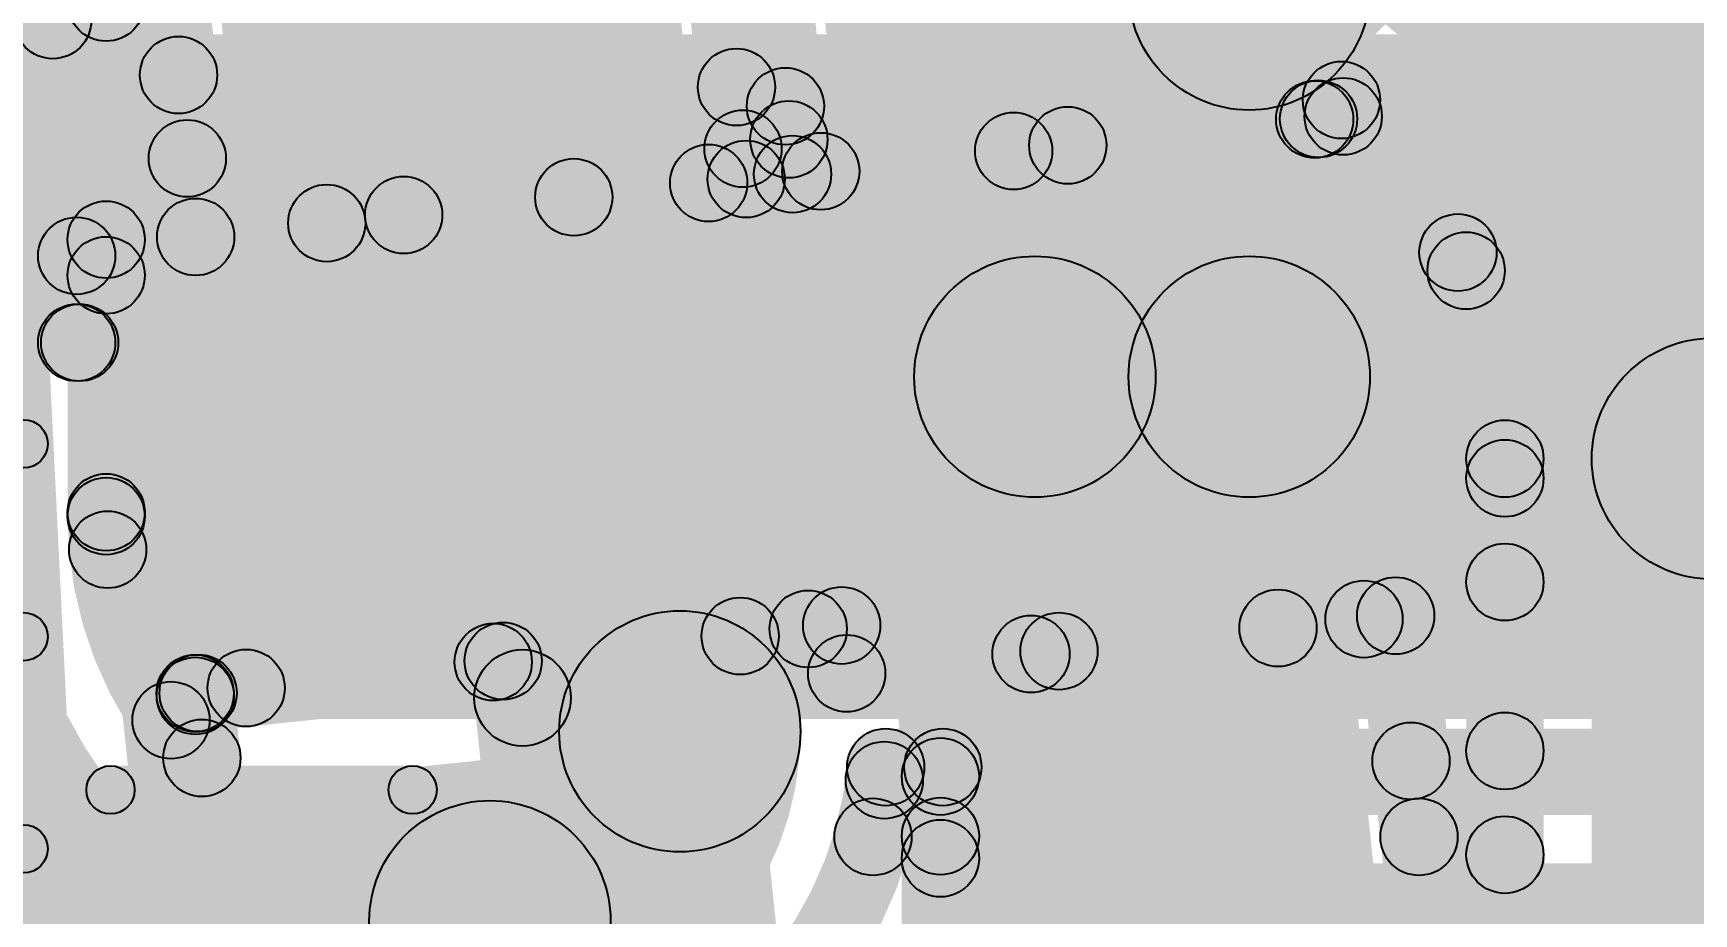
# Model space of a CAD drawing. Header units: millimetres. Extents: x -2.17 to 2.17, y -2.17 to 2.17.
# Drawn here: x -0.837 to -0.6649, y -0.1009 to -0.0095 of the extents above; entities that cross this region are included whole.
import ezdxf

# ---------------------------------------------------------------- set-up
doc = ezdxf.new("R2010")
doc.units = ezdxf.units.MM
doc.header["$MEASUREMENT"] = 0
for name, color, linetype in [('BottomLayer', 5, 'Continuous'), ('BottomOverlay', 54, 'Continuous'), ('BottomPaste', 16, 'Continuous'), ('BottomSolder', 6, 'Continuous'), ('Mechanical2', 216, 'Continuous'), ('TopLayer', 1, 'Continuous'), ('TopOverlay', 2, 'Continuous'), ('TopPaste', 8, 'Continuous'), ('TopSolder', 216, 'Continuous')]:
    doc.layers.add(name, color=color, linetype=linetype)

# ---------------------------------------------------------------- blocks, each defined once
blk = doc.blocks.new('WS2812B_M____244')
at = {"layer": 'TopLayer'}
for points in [[(-0.09409, 0.05079), (-0.03504, 0.05079), (-0.03504, 0.01142), (-0.09409, 0.01142)], [(0.03504, 0.05079), (0.09409, 0.05079), (0.09409, 0.01142), (0.03504, 0.01142)], [(-0.09409, -0.01142), (-0.03504, -0.01142), (-0.03504, -0.05079), (-0.09409, -0.05079)], [(0.03504, -0.01142), (0.09409, -0.01142), (0.09409, -0.05079), (0.03504, -0.05079)]]:
    blk.add_hatch(color=1, dxfattribs=at).paths.add_polyline_path(points)
at = {"layer": 'TopOverlay'}
for points in [[(-0.07, 0.0675), (-0.07, 0.0725), (0.07, 0.0725), (0.07, 0.0675)], [(-0.07, -0.0725), (-0.07, -0.0675), (0.07, -0.0675), (0.07, -0.0725)]]:
    blk.add_hatch(color=2, dxfattribs=at).paths.add_polyline_path(points)
at = {"layer": 'TopPaste'}
for points in [[(-0.09409, 0.05079), (-0.03504, 0.05079), (-0.03504, 0.01142), (-0.09409, 0.01142)], [(0.03504, 0.05079), (0.09409, 0.05079), (0.09409, 0.01142), (0.03504, 0.01142)], [(-0.09409, -0.01142), (-0.03504, -0.01142), (-0.03504, -0.05079), (-0.09409, -0.05079)], [(0.03504, -0.01142), (0.09409, -0.01142), (0.09409, -0.05079), (0.03504, -0.05079)]]:
    blk.add_hatch(color=8, dxfattribs=at).paths.add_polyline_path(points)
at = {"layer": 'TopSolder'}
for points in [[(-0.09809, 0.05479), (-0.03104, 0.05479), (-0.03104, 0.00742), (-0.09809, 0.00742)], [(0.03104, 0.05479), (0.09809, 0.05479), (0.09809, 0.00742), (0.03104, 0.00742)], [(-0.09809, -0.00742), (-0.03104, -0.00742), (-0.03104, -0.05479), (-0.09809, -0.05479)], [(0.03104, -0.00742), (0.09809, -0.00742), (0.09809, -0.05479), (0.03104, -0.05479)]]:
    blk.add_hatch(color=216, dxfattribs=at).paths.add_polyline_path(points)
blk = doc.blocks.new('HCB1005MF_100T25_B_274')
at = {"layer": 'BottomLayer'}
for points in [[(-0.02756, 0.01181), (-0.00787, 0.01181), (-0.00787, -0.01181), (-0.02756, -0.01181)], [(0.00787, 0.01181), (0.02756, 0.01181), (0.02756, -0.01181), (0.00787, -0.01181)]]:
    blk.add_hatch(color=5, dxfattribs=at).paths.add_polyline_path(points)
at = {"layer": 'BottomOverlay'}
h = blk.add_hatch(color=54, dxfattribs=at)
edge = h.paths.add_edge_path()
edge.add_arc((-0.03108, 0.016), 0.0025, 0, 360)
h = blk.add_hatch(color=54, dxfattribs=at)
edge = h.paths.add_edge_path()
edge.add_arc((-0.03108, 0.016), 0.0025, 0, 360)
for points in [[(-0.03108, 0.0135), (-0.03108, 0.0185), (0.03128, 0.0185), (0.03128, 0.0135)], [(-0.03358, 0.016), (-0.02858, 0.016), (-0.02858, -0.01531), (-0.03358, -0.01531)], [(0.02878, 0.016), (0.03378, 0.016), (0.03378, -0.01531), (0.02878, -0.01531)], [(-0.03108, -0.01781), (-0.03108, -0.01281), (0.03128, -0.01281), (0.03128, -0.01781)]]:
    blk.add_hatch(color=54, dxfattribs=at).paths.add_polyline_path(points)
h = blk.add_hatch(color=54, dxfattribs=at)
edge = h.paths.add_edge_path()
edge.add_arc((0.03128, 0.016), 0.0025, 0, 360)
h = blk.add_hatch(color=54, dxfattribs=at)
edge = h.paths.add_edge_path()
edge.add_arc((0.03128, 0.016), 0.0025, 0, 360)
h = blk.add_hatch(color=54, dxfattribs=at)
edge = h.paths.add_edge_path()
edge.add_arc((-0.03108, -0.01531), 0.0025, 0, 360)
h = blk.add_hatch(color=54, dxfattribs=at)
edge = h.paths.add_edge_path()
edge.add_arc((-0.03108, -0.01531), 0.0025, 0, 360)
h = blk.add_hatch(color=54, dxfattribs=at)
edge = h.paths.add_edge_path()
edge.add_arc((0.03128, -0.01531), 0.0025, 0, 360)
h = blk.add_hatch(color=54, dxfattribs=at)
edge = h.paths.add_edge_path()
edge.add_arc((0.03128, -0.01531), 0.0025, 0, 360)
at = {"layer": 'BottomPaste'}
for points in [[(-0.02756, 0.01181), (-0.00787, 0.01181), (-0.00787, -0.01181), (-0.02756, -0.01181)], [(0.00787, 0.01181), (0.02756, 0.01181), (0.02756, -0.01181), (0.00787, -0.01181)]]:
    blk.add_hatch(color=16, dxfattribs=at).paths.add_polyline_path(points)
at = {"layer": 'BottomSolder'}
for points in [[(-0.03156, 0.01581), (-0.00387, 0.01581), (-0.00387, -0.01581), (-0.03156, -0.01581)], [(0.00387, 0.01581), (0.03156, 0.01581), (0.03156, -0.01581), (0.00387, -0.01581)]]:
    blk.add_hatch(color=6, dxfattribs=at).paths.add_polyline_path(points)
at = {"layer": 'BottomOverlay'}
for centre in [(-0.03108, 0.016), (-0.03108, 0.016), (0.03128, 0.016), (0.03128, 0.016), (-0.03108, -0.01531), (-0.03108, -0.01531), (0.03128, -0.01531), (0.03128, -0.01531)]:
    blk.add_circle(centre, 0.0025, dxfattribs=at)
blk = doc.blocks.new('1255AY_1R0N_P3_B_280')
at = {"layer": 'BottomLayer'}
blk.add_hatch(color=5, dxfattribs=at).paths.add_polyline_path([(0.06102, 0.1122), (0.12402, 0.1122), (0.12402, -0.1122), (0.06102, -0.1122)])
at = {"layer": 'BottomPaste'}
blk.add_hatch(color=16, dxfattribs=at).paths.add_polyline_path([(0.06102, 0.1122), (0.12402, 0.1122), (0.12402, -0.1122), (0.06102, -0.1122)])
at = {"layer": 'BottomSolder'}
blk.add_hatch(color=6, dxfattribs=at).paths.add_polyline_path([(0.05702, 0.1162), (0.12802, 0.1162), (0.12802, -0.1162), (0.05702, -0.1162)])
blk = doc.blocks.new('C__0402_B_445')
at = {"layer": 'BottomLayer'}
for points in [[(-0.0095, 0.0125), (-0.0095, -0.0125), (-0.0275, -0.0125), (-0.0275, 0.0125)], [(0.0275, 0.0125), (0.0275, -0.0125), (0.0095, -0.0125), (0.0095, 0.0125)]]:
    blk.add_hatch(color=5, dxfattribs=at).paths.add_polyline_path(points)
at = {"layer": 'BottomOverlay'}
h = blk.add_hatch(color=54, dxfattribs=at)
edge = h.paths.add_edge_path()
edge.add_arc((-0.031, 0.016), 0.0025, 0, 360)
h = blk.add_hatch(color=54, dxfattribs=at)
edge = h.paths.add_edge_path()
edge.add_arc((-0.031, 0.016), 0.0025, 0, 360)
for points in [[(-0.031, 0.0135), (-0.031, 0.0185), (-0.011, 0.0185), (-0.011, 0.0135)], [(0.011, 0.0135), (0.011, 0.0185), (0.031, 0.0185), (0.031, 0.0135)], [(-0.0335, 0.016), (-0.0285, 0.016), (-0.0285, -0.016), (-0.0335, -0.016)], [(0.0285, 0.016), (0.0335, 0.016), (0.0335, -0.016), (0.0285, -0.016)], [(-0.031, -0.0185), (-0.031, -0.0135), (-0.011, -0.0135), (-0.011, -0.0185)], [(0.011, -0.0185), (0.011, -0.0135), (0.031, -0.0135), (0.031, -0.0185)]]:
    blk.add_hatch(color=54, dxfattribs=at).paths.add_polyline_path(points)
h = blk.add_hatch(color=54, dxfattribs=at)
edge = h.paths.add_edge_path()
edge.add_arc((-0.011, 0.016), 0.0025, 0, 360)
h = blk.add_hatch(color=54, dxfattribs=at)
edge = h.paths.add_edge_path()
edge.add_arc((0.011, 0.016), 0.0025, 0, 360)
h = blk.add_hatch(color=54, dxfattribs=at)
edge = h.paths.add_edge_path()
edge.add_arc((0.031, 0.016), 0.0025, 0, 360)
h = blk.add_hatch(color=54, dxfattribs=at)
edge = h.paths.add_edge_path()
edge.add_arc((0.031, 0.016), 0.0025, 0, 360)
h = blk.add_hatch(color=54, dxfattribs=at)
edge = h.paths.add_edge_path()
edge.add_arc((-0.031, -0.016), 0.0025, 0, 360)
h = blk.add_hatch(color=54, dxfattribs=at)
edge = h.paths.add_edge_path()
edge.add_arc((-0.031, -0.016), 0.0025, 0, 360)
h = blk.add_hatch(color=54, dxfattribs=at)
edge = h.paths.add_edge_path()
edge.add_arc((-0.011, -0.016), 0.0025, 0, 360)
h = blk.add_hatch(color=54, dxfattribs=at)
edge = h.paths.add_edge_path()
edge.add_arc((0.011, -0.016), 0.0025, 0, 360)
h = blk.add_hatch(color=54, dxfattribs=at)
edge = h.paths.add_edge_path()
edge.add_arc((0.031, -0.016), 0.0025, 0, 360)
h = blk.add_hatch(color=54, dxfattribs=at)
edge = h.paths.add_edge_path()
edge.add_arc((0.031, -0.016), 0.0025, 0, 360)
at = {"layer": 'BottomPaste'}
for points in [[(-0.0095, 0.0125), (-0.0095, -0.0125), (-0.0275, -0.0125), (-0.0275, 0.0125)], [(0.0275, 0.0125), (0.0275, -0.0125), (0.0095, -0.0125), (0.0095, 0.0125)]]:
    blk.add_hatch(color=16, dxfattribs=at).paths.add_polyline_path(points)
at = {"layer": 'BottomSolder'}
for points in [[(-0.00714, 0.01486), (-0.00714, -0.01486), (-0.02986, -0.01486), (-0.02986, 0.01486)], [(0.02986, 0.01486), (0.02986, -0.01486), (0.00714, -0.01486), (0.00714, 0.01486)]]:
    blk.add_hatch(color=6, dxfattribs=at).paths.add_polyline_path(points)
at = {"layer": 'BottomOverlay'}
for centre in [(-0.031, 0.016), (-0.031, 0.016), (-0.011, 0.016), (0.011, 0.016), (0.031, 0.016), (0.031, 0.016), (-0.031, -0.016), (-0.031, -0.016), (-0.011, -0.016), (0.011, -0.016), (0.031, -0.016), (0.031, -0.016)]:
    blk.add_circle(centre, 0.0025, dxfattribs=at)

msp = doc.modelspace()

# ---------------------------------------------------------------- hatches: boundary and pattern name
at = {"layer": 'BottomLayer'}
for points in [[(-0.70216, -0.01384), (-0.71984, 0.00384), (-0.70184, 0.02184), (-0.68416, 0.00416)], [(-0.83215, -0.011), (-0.83781, -0.00534), (-0.83503, -0.00256), (-0.82938, -0.00822)], [(-0.8282, -0.04161), (-0.8362, -0.04161), (-0.8362, -0.00465), (-0.8282, -0.00465)], [(-0.6985, -0.04515), (-0.7235, -0.04515), (-0.7235, -0.005), (-0.6985, -0.005)], [(-0.8285, -0.04161), (-0.8365, -0.04161), (-0.8365, -0.03261), (-0.8285, -0.03261)], [(-0.73321, -0.05765), (-0.73321, -0.03265), (-0.711, -0.03265), (-0.711, -0.05765)], [(-0.74867, -0.08964), (-0.74867, -0.08164), (-0.5898, -0.08164), (-0.5898, -0.08964)], [(-0.74715, -0.0957), (-0.75281, -0.09005), (-0.74558, -0.08281), (-0.73992, -0.08847)], [(-0.75164, -0.08982), (-0.74598, -0.08416), (-0.74017, -0.08998), (-0.74583, -0.09563)], [(-0.743, -0.09061), (-0.743, -0.08261), (-0.56231, -0.08261), (-0.56231, -0.09061)], [(-0.739, -0.0951), (-0.747, -0.0951), (-0.747, -0.08661), (-0.739, -0.08661)], [(-0.854, -0.11411), (-0.854, -0.08911), (-0.78968, -0.08911), (-0.78968, -0.11411)], [(-0.739, -0.16261), (-0.747, -0.16261), (-0.747, -0.0951), (-0.739, -0.0951)], [(-0.739, -0.16261), (-0.747, -0.16261), (-0.747, -0.0951), (-0.739, -0.0951)], [(-0.734, -0.16461), (-0.386, -0.16461), (-0.386, -0.09561), (-0.734, -0.09561)]]:
    msp.add_hatch(color=5, dxfattribs=at).paths.add_polyline_path(points)
h = msp.add_hatch(color=5, dxfattribs=at)
edge = h.paths.add_edge_path()
edge.add_arc((-0.711, -0.005), 0.0125, 0, 360)
h = msp.add_hatch(color=5, dxfattribs=at)
edge = h.paths.add_edge_path()
edge.add_arc((-0.711, -0.005), 0.0125, 0, 360)
h = msp.add_hatch(color=5, dxfattribs=at)
edge = h.paths.add_edge_path()
edge.add_arc((-0.83498, -0.00817), 0.004, 0, 360)
h = msp.add_hatch(color=5, dxfattribs=at)
edge = h.paths.add_edge_path()
edge.add_arc((-0.8325, -0.03261), 0.004, 0, 360)
h = msp.add_hatch(color=5, dxfattribs=at)
edge = h.paths.add_edge_path()
edge.add_arc((-0.8325, -0.03261), 0.004, 0, 360)
h = msp.add_hatch(color=5, dxfattribs=at)
edge = h.paths.add_edge_path()
edge.add_arc((-0.73321, -0.04515), 0.0125, 0, 360)
h = msp.add_hatch(color=5, dxfattribs=at)
edge = h.paths.add_edge_path()
edge.add_arc((-0.73321, -0.04515), 0.0125, 0, 360)
h = msp.add_hatch(color=5, dxfattribs=at)
edge = h.paths.add_edge_path()
edge.add_arc((-0.711, -0.04515), 0.0125, 0, 360)
h = msp.add_hatch(color=5, dxfattribs=at)
edge = h.paths.add_edge_path()
edge.add_arc((-0.711, -0.04515), 0.0125, 0, 360)
h = msp.add_hatch(color=5, dxfattribs=at)
edge = h.paths.add_edge_path()
edge.add_arc((-0.8325, -0.04161), 0.004, 0, 360)
h = msp.add_hatch(color=5, dxfattribs=at)
edge = h.paths.add_edge_path()
edge.add_arc((-0.8322, -0.04161), 0.004, 0, 360)
h = msp.add_hatch(color=5, dxfattribs=at)
edge = h.paths.add_edge_path()
edge.add_arc((-0.77, -0.08193), 0.0125, 0, 360)
h = msp.add_hatch(color=5, dxfattribs=at)
edge = h.paths.add_edge_path()
edge.add_arc((-0.77, -0.08193), 0.0125, 0, 360)
h = msp.add_hatch(color=5, dxfattribs=at)
edge = h.paths.add_edge_path()
edge.add_arc((-0.74867, -0.08564), 0.004, 0, 360)
h = msp.add_hatch(color=5, dxfattribs=at)
edge = h.paths.add_edge_path()
edge.add_arc((-0.74867, -0.08564), 0.004, 0, 360)
h = msp.add_hatch(color=5, dxfattribs=at)
edge = h.paths.add_edge_path()
edge.add_arc((-0.74275, -0.08564), 0.004, 0, 360)
h = msp.add_hatch(color=5, dxfattribs=at)
edge = h.paths.add_edge_path()
edge.add_arc((-0.74881, -0.08699), 0.004, 0, 360)
h = msp.add_hatch(color=5, dxfattribs=at)
edge = h.paths.add_edge_path()
edge.add_arc((-0.743, -0.08661), 0.004, 0, 360)
h = msp.add_hatch(color=5, dxfattribs=at)
edge = h.paths.add_edge_path()
edge.add_arc((-0.743, -0.08661), 0.004, 0, 360)
h = msp.add_hatch(color=5, dxfattribs=at)
edge = h.paths.add_edge_path()
edge.add_arc((-0.78968, -0.10161), 0.0125, 0, 360)
h = msp.add_hatch(color=5, dxfattribs=at)
edge = h.paths.add_edge_path()
edge.add_arc((-0.78968, -0.10161), 0.0125, 0, 360)
h = msp.add_hatch(color=5, dxfattribs=at)
edge = h.paths.add_edge_path()
edge.add_arc((-0.74998, -0.09287), 0.004, 0, 360)
h = msp.add_hatch(color=5, dxfattribs=at)
edge = h.paths.add_edge_path()
edge.add_arc((-0.743, -0.0928), 0.004, 0, 360)
h = msp.add_hatch(color=5, dxfattribs=at)
edge = h.paths.add_edge_path()
edge.add_arc((-0.743, -0.0951), 0.004, 0, 360)
h = msp.add_hatch(color=5, dxfattribs=at)
edge = h.paths.add_edge_path()
edge.add_arc((-0.743, -0.0951), 0.004, 0, 360)
h = msp.add_hatch(color=5, dxfattribs=at)
edge = h.paths.add_edge_path()
edge.add_arc((-0.743, -0.0951), 0.004, 0, 360)
at = {"layer": 'TopLayer'}
for points in [[(-0.82545, -0.05961), (-0.83345, -0.05961), (-0.83345, 0.04787), (-0.82545, 0.04787)], [(-0.83221, 0.04557), (-0.82426, 0.0464), (-0.8162, -0.03023), (-0.82416, -0.03106)], [(-0.76776, 0.02742), (-0.7598, 0.02826), (-0.75434, -0.02373), (-0.7623, -0.02456)], [(-0.77206, 0.0221), (-0.76411, 0.02294), (-0.75915, -0.02423), (-0.7671, -0.02507)], [(-0.83228, -0.00918), (-0.82663, -0.00352), (-0.81912, -0.01103), (-0.82478, -0.01668)], [(-0.76696, -0.01793), (-0.7613, -0.01228), (-0.75587, -0.01771), (-0.76153, -0.02337)], [(-0.76063, -0.02433), (-0.76629, -0.01867), (-0.76189, -0.01427), (-0.75623, -0.01993)], [(-0.7579, -0.02812), (-0.75874, -0.02017), (-0.70168, -0.01417), (-0.70084, -0.02213)], [(-0.75387, -0.07414), (-0.75953, -0.06848), (-0.70663, -0.01559), (-0.70098, -0.02124)], [(-0.70704, -0.02129), (-0.70138, -0.01563), (-0.68569, -0.03132), (-0.69135, -0.03698)], [(-0.78548, -0.07746), (-0.79114, -0.07181), (-0.73824, -0.01891), (-0.73258, -0.02457)], [(-0.76419, -0.02789), (-0.76985, -0.02223), (-0.76629, -0.01867), (-0.76063, -0.02433)], [(-0.76153, -0.02337), (-0.75587, -0.01771), (-0.75257, -0.02101), (-0.75823, -0.02667)], [(-0.73263, -0.02398), (-0.72697, -0.01832), (-0.68167, -0.06362), (-0.68733, -0.06928)], [(-0.82663, -0.03376), (-0.83228, -0.0281), (-0.82387, -0.01968), (-0.81821, -0.02534)], [(-0.81709, -0.08079), (-0.82274, -0.07513), (-0.76985, -0.02223), (-0.76419, -0.02789)], [(-0.81976, -0.03462), (-0.8206, -0.02667), (-0.76354, -0.02067), (-0.76271, -0.02863)], [(-0.75823, -0.02667), (-0.75257, -0.02101), (-0.70518, -0.06839), (-0.71084, -0.07405)], [(-0.78382, -0.02936), (-0.77816, -0.0237), (-0.73078, -0.07108), (-0.73643, -0.07674)], [(-0.82663, -0.06204), (-0.83228, -0.05638), (-0.80145, -0.02555), (-0.7958, -0.03121)], [(-0.80941, -0.03205), (-0.80376, -0.02639), (-0.76092, -0.06923), (-0.76658, -0.07488)], [(-0.72789, -0.07644), (-0.73354, -0.07078), (-0.6922, -0.02944), (-0.68655, -0.0351)], [(-0.83228, -0.03746), (-0.82663, -0.0318), (-0.78652, -0.07192), (-0.79217, -0.07757)], [(-0.69628, -0.07312), (-0.70194, -0.06746), (-0.68733, -0.05285), (-0.68167, -0.05851)], [(-0.6805, -0.14708), (-0.6885, -0.14708), (-0.6885, -0.05365), (-0.6805, -0.05365)], [(-0.6505, -0.14708), (-0.6755, -0.14708), (-0.6755, -0.05365), (-0.6505, -0.05365)], [(-0.83212, -0.06591), (-0.82646, -0.06025), (-0.81211, -0.07461), (-0.81777, -0.08026)], [(-0.81981, -0.08197), (-0.82065, -0.07401), (-0.75365, -0.06697), (-0.75281, -0.07493)], [(-0.75229, -0.0799), (-0.75313, -0.07194), (-0.69624, -0.06596), (-0.6954, -0.07392)], [(-0.75721, -0.07137), (-0.74925, -0.07053), (-0.74873, -0.0755), (-0.75669, -0.07634)], [(-0.6998, -0.07036), (-0.69184, -0.06952), (-0.68379, -0.14616), (-0.69174, -0.14699)], [(-0.8199, -0.0836), (-0.82556, -0.07794), (-0.82303, -0.07542), (-0.81738, -0.08108)], [(-0.82421, -0.07841), (-0.81626, -0.07757), (-0.81555, -0.08427), (-0.82351, -0.08511)], [(-0.79129, -0.07897), (-0.78134, -0.07792), (-0.77721, -0.11724), (-0.78716, -0.11828)], [(-0.69706, -0.08783), (-0.69141, -0.08217), (-0.68167, -0.09191), (-0.68733, -0.09756)], [(-0.69058, -0.0957), (-0.69624, -0.09004), (-0.68733, -0.08113), (-0.68167, -0.08679)]]:
    msp.add_hatch(color=1, dxfattribs=at).paths.add_polyline_path(points)
h = msp.add_hatch(color=1, dxfattribs=at)
edge = h.paths.add_edge_path()
edge.add_arc((-0.82945, -0.00635), 0.004, 0, 360)
h = msp.add_hatch(color=1, dxfattribs=at)
edge = h.paths.add_edge_path()
edge.add_arc((-0.82195, -0.01386), 0.004, 0, 360)
h = msp.add_hatch(color=1, dxfattribs=at)
edge = h.paths.add_edge_path()
edge.add_arc((-0.76413, -0.01511), 0.004, 0, 360)
h = msp.add_hatch(color=1, dxfattribs=at)
edge = h.paths.add_edge_path()
edge.add_arc((-0.75906, -0.0171), 0.004, 0, 360)
h = msp.add_hatch(color=1, dxfattribs=at)
edge = h.paths.add_edge_path()
edge.add_arc((-0.70144, -0.01645), 0.004, 0, 360)
h = msp.add_hatch(color=1, dxfattribs=at)
edge = h.paths.add_edge_path()
edge.add_arc((-0.70421, -0.01846), 0.004, 0, 360)
h = msp.add_hatch(color=1, dxfattribs=at)
edge = h.paths.add_edge_path()
edge.add_arc((-0.70381, -0.01841), 0.004, 0, 360)
h = msp.add_hatch(color=1, dxfattribs=at)
edge = h.paths.add_edge_path()
edge.add_arc((-0.70126, -0.01815), 0.004, 0, 360)
h = msp.add_hatch(color=1, dxfattribs=at)
edge = h.paths.add_edge_path()
edge.add_arc((-0.7587, -0.02054), 0.004, 0, 360)
h = msp.add_hatch(color=1, dxfattribs=at)
edge = h.paths.add_edge_path()
edge.add_arc((-0.7587, -0.02054), 0.004, 0, 360)
h = msp.add_hatch(color=1, dxfattribs=at)
edge = h.paths.add_edge_path()
edge.add_arc((-0.7298, -0.02115), 0.004, 0, 360)
h = msp.add_hatch(color=1, dxfattribs=at)
edge = h.paths.add_edge_path()
edge.add_arc((-0.82104, -0.02251), 0.004, 0, 360)
h = msp.add_hatch(color=1, dxfattribs=at)
edge = h.paths.add_edge_path()
edge.add_arc((-0.76346, -0.0215), 0.004, 0, 360)
h = msp.add_hatch(color=1, dxfattribs=at)
edge = h.paths.add_edge_path()
edge.add_arc((-0.76346, -0.0215), 0.004, 0, 360)
h = msp.add_hatch(color=1, dxfattribs=at)
edge = h.paths.add_edge_path()
edge.add_arc((-0.73541, -0.02174), 0.004, 0, 360)
h = msp.add_hatch(color=1, dxfattribs=at)
edge = h.paths.add_edge_path()
edge.add_arc((-0.76313, -0.02465), 0.004, 0, 360)
h = msp.add_hatch(color=1, dxfattribs=at)
edge = h.paths.add_edge_path()
edge.add_arc((-0.76313, -0.02465), 0.004, 0, 360)
h = msp.add_hatch(color=1, dxfattribs=at)
edge = h.paths.add_edge_path()
edge.add_arc((-0.75832, -0.02414), 0.004, 0, 360)
h = msp.add_hatch(color=1, dxfattribs=at)
edge = h.paths.add_edge_path()
edge.add_arc((-0.75832, -0.02414), 0.004, 0, 360)
h = msp.add_hatch(color=1, dxfattribs=at)
edge = h.paths.add_edge_path()
edge.add_arc((-0.7554, -0.02384), 0.004, 0, 360)
h = msp.add_hatch(color=1, dxfattribs=at)
edge = h.paths.add_edge_path()
edge.add_arc((-0.7554, -0.02384), 0.004, 0, 360)
h = msp.add_hatch(color=1, dxfattribs=at)
edge = h.paths.add_edge_path()
edge.add_arc((-0.76702, -0.02506), 0.004, 0, 360)
h = msp.add_hatch(color=1, dxfattribs=at)
edge = h.paths.add_edge_path()
edge.add_arc((-0.76702, -0.02506), 0.004, 0, 360)
h = msp.add_hatch(color=1, dxfattribs=at)
edge = h.paths.add_edge_path()
edge.add_arc((-0.78099, -0.02653), 0.004, 0, 360)
h = msp.add_hatch(color=1, dxfattribs=at)
edge = h.paths.add_edge_path()
edge.add_arc((-0.80659, -0.02922), 0.004, 0, 360)
h = msp.add_hatch(color=1, dxfattribs=at)
edge = h.paths.add_edge_path()
edge.add_arc((-0.79862, -0.02838), 0.004, 0, 360)
h = msp.add_hatch(color=1, dxfattribs=at)
edge = h.paths.add_edge_path()
edge.add_arc((-0.82945, -0.03093), 0.004, 0, 360)
h = msp.add_hatch(color=1, dxfattribs=at)
edge = h.paths.add_edge_path()
edge.add_arc((-0.82018, -0.03065), 0.004, 0, 360)
h = msp.add_hatch(color=1, dxfattribs=at)
edge = h.paths.add_edge_path()
edge.add_arc((-0.82018, -0.03065), 0.004, 0, 360)
h = msp.add_hatch(color=1, dxfattribs=at)
edge = h.paths.add_edge_path()
edge.add_arc((-0.68937, -0.03227), 0.004, 0, 360)
h = msp.add_hatch(color=1, dxfattribs=at)
edge = h.paths.add_edge_path()
edge.add_arc((-0.82945, -0.03463), 0.004, 0, 360)
h = msp.add_hatch(color=1, dxfattribs=at)
edge = h.paths.add_edge_path()
edge.add_arc((-0.68852, -0.03415), 0.004, 0, 360)
h = msp.add_hatch(color=1, dxfattribs=at)
edge = h.paths.add_edge_path()
edge.add_arc((-0.663, -0.05365), 0.0125, 0, 360)
h = msp.add_hatch(color=1, dxfattribs=at)
edge = h.paths.add_edge_path()
edge.add_arc((-0.663, -0.05365), 0.0125, 0, 360)
h = msp.add_hatch(color=1, dxfattribs=at)
edge = h.paths.add_edge_path()
edge.add_arc((-0.6845, -0.05365), 0.004, 0, 360)
h = msp.add_hatch(color=1, dxfattribs=at)
edge = h.paths.add_edge_path()
edge.add_arc((-0.6845, -0.05365), 0.004, 0, 360)
h = msp.add_hatch(color=1, dxfattribs=at)
edge = h.paths.add_edge_path()
edge.add_arc((-0.6845, -0.05568), 0.004, 0, 360)
h = msp.add_hatch(color=1, dxfattribs=at)
edge = h.paths.add_edge_path()
edge.add_arc((-0.82945, -0.05921), 0.004, 0, 360)
h = msp.add_hatch(color=1, dxfattribs=at)
edge = h.paths.add_edge_path()
edge.add_arc((-0.82945, -0.05961), 0.004, 0, 360)
h = msp.add_hatch(color=1, dxfattribs=at)
edge = h.paths.add_edge_path()
edge.add_arc((-0.82945, -0.05961), 0.004, 0, 360)
h = msp.add_hatch(color=1, dxfattribs=at)
edge = h.paths.add_edge_path()
edge.add_arc((-0.82929, -0.06308), 0.004, 0, 360)
h = msp.add_hatch(color=1, dxfattribs=at)
edge = h.paths.add_edge_path()
edge.add_arc((-0.6845, -0.06645), 0.004, 0, 360)
h = msp.add_hatch(color=1, dxfattribs=at)
edge = h.paths.add_edge_path()
edge.add_arc((-0.75323, -0.07095), 0.004, 0, 360)
h = msp.add_hatch(color=1, dxfattribs=at)
edge = h.paths.add_edge_path()
edge.add_arc((-0.75323, -0.07095), 0.004, 0, 360)
h = msp.add_hatch(color=1, dxfattribs=at)
edge = h.paths.add_edge_path()
edge.add_arc((-0.69911, -0.07029), 0.004, 0, 360)
h = msp.add_hatch(color=1, dxfattribs=at)
edge = h.paths.add_edge_path()
edge.add_arc((-0.69582, -0.06994), 0.004, 0, 360)
h = msp.add_hatch(color=1, dxfattribs=at)
edge = h.paths.add_edge_path()
edge.add_arc((-0.69582, -0.06994), 0.004, 0, 360)
h = msp.add_hatch(color=1, dxfattribs=at)
edge = h.paths.add_edge_path()
edge.add_arc((-0.76375, -0.07205), 0.004, 0, 360)
h = msp.add_hatch(color=1, dxfattribs=at)
edge = h.paths.add_edge_path()
edge.add_arc((-0.7567, -0.07131), 0.004, 0, 360)
h = msp.add_hatch(color=1, dxfattribs=at)
edge = h.paths.add_edge_path()
edge.add_arc((-0.70801, -0.07122), 0.004, 0, 360)
h = msp.add_hatch(color=1, dxfattribs=at)
edge = h.paths.add_edge_path()
edge.add_arc((-0.73361, -0.07391), 0.004, 0, 360)
h = msp.add_hatch(color=1, dxfattribs=at)
edge = h.paths.add_edge_path()
edge.add_arc((-0.73071, -0.07361), 0.004, 0, 360)
h = msp.add_hatch(color=1, dxfattribs=at)
edge = h.paths.add_edge_path()
edge.add_arc((-0.78934, -0.07474), 0.004, 0, 360)
h = msp.add_hatch(color=1, dxfattribs=at)
edge = h.paths.add_edge_path()
edge.add_arc((-0.78831, -0.07463), 0.004, 0, 360)
h = msp.add_hatch(color=1, dxfattribs=at)
edge = h.paths.add_edge_path()
edge.add_arc((-0.75271, -0.07592), 0.004, 0, 360)
h = msp.add_hatch(color=1, dxfattribs=at)
edge = h.paths.add_edge_path()
edge.add_arc((-0.75271, -0.07592), 0.004, 0, 360)
h = msp.add_hatch(color=1, dxfattribs=at)
edge = h.paths.add_edge_path()
edge.add_arc((-0.82023, -0.07799), 0.004, 0, 360)
h = msp.add_hatch(color=1, dxfattribs=at)
edge = h.paths.add_edge_path()
edge.add_arc((-0.82023, -0.07799), 0.004, 0, 360)
h = msp.add_hatch(color=1, dxfattribs=at)
edge = h.paths.add_edge_path()
edge.add_arc((-0.81992, -0.07796), 0.004, 0, 360)
h = msp.add_hatch(color=1, dxfattribs=at)
edge = h.paths.add_edge_path()
edge.add_arc((-0.81494, -0.07743), 0.004, 0, 360)
h = msp.add_hatch(color=1, dxfattribs=at)
edge = h.paths.add_edge_path()
edge.add_arc((-0.78631, -0.07845), 0.005, 0, 360)
h = msp.add_hatch(color=1, dxfattribs=at)
edge = h.paths.add_edge_path()
edge.add_arc((-0.82021, -0.07825), 0.004, 0, 360)
h = msp.add_hatch(color=1, dxfattribs=at)
edge = h.paths.add_edge_path()
edge.add_arc((-0.82273, -0.08077), 0.004, 0, 360)
h = msp.add_hatch(color=1, dxfattribs=at)
edge = h.paths.add_edge_path()
edge.add_arc((-0.81953, -0.08469), 0.004, 0, 360)
h = msp.add_hatch(color=1, dxfattribs=at)
edge = h.paths.add_edge_path()
edge.add_arc((-0.81953, -0.08469), 0.004, 0, 360)
h = msp.add_hatch(color=1, dxfattribs=at)
edge = h.paths.add_edge_path()
edge.add_arc((-0.6845, -0.08396), 0.004, 0, 360)
h = msp.add_hatch(color=1, dxfattribs=at)
edge = h.paths.add_edge_path()
edge.add_arc((-0.69424, -0.085), 0.004, 0, 360)
h = msp.add_hatch(color=1, dxfattribs=at)
edge = h.paths.add_edge_path()
edge.add_arc((-0.69341, -0.09287), 0.004, 0, 360)
h = msp.add_hatch(color=1, dxfattribs=at)
edge = h.paths.add_edge_path()
edge.add_arc((-0.6845, -0.09473), 0.004, 0, 360)

# ---------------------------------------------------------------- linework, layer by layer
at = {"layer": 'BottomLayer'}
for points, const_width in [([(-0.954, 0.08889, -0.414214), (-0.8325, -0.03261)], 0.008), ([(-0.77, -0.08193, -0.414214), (-0.73321, -0.04515)], 0.025), ([(-0.77, -0.08193, -0.414214), (-0.78968, -0.10161)], 0.025), ([(-0.74867, -0.08564, -0.388038), (-0.78968, -0.12311)], 0.008)]:
    msp.add_lwpolyline(points, format="xyb", dxfattribs=dict(at, const_width=const_width))
for centre, radius in [((-0.711, -0.005), 0.0125), ((-0.711, -0.005), 0.0125), ((-0.83498, -0.00817), 0.004), ((-0.8325, -0.03261), 0.004), ((-0.8325, -0.03261), 0.004), ((-0.73321, -0.04515), 0.0125), ((-0.73321, -0.04515), 0.0125), ((-0.711, -0.04515), 0.0125), ((-0.711, -0.04515), 0.0125), ((-0.8325, -0.04161), 0.004), ((-0.8322, -0.04161), 0.004), ((-0.77, -0.08193), 0.0125), ((-0.77, -0.08193), 0.0125), ((-0.74867, -0.08564), 0.004), ((-0.74867, -0.08564), 0.004), ((-0.74275, -0.08564), 0.004), ((-0.74881, -0.08699), 0.004), ((-0.743, -0.08661), 0.004), ((-0.743, -0.08661), 0.004), ((-0.78968, -0.10161), 0.0125), ((-0.78968, -0.10161), 0.0125), ((-0.74998, -0.09287), 0.004), ((-0.743, -0.0928), 0.004), ((-0.743, -0.0951), 0.004), ((-0.743, -0.0951), 0.004), ((-0.743, -0.0951), 0.004)]:
    msp.add_circle(centre, radius, dxfattribs=at)
at = {"layer": 'Mechanical2', "const_width": 0.01}
for points in [[(2.16535, 0.001, 1), (-2.16535, 0.001, 1)], [(2.08135, -0.01, 1), (-2.04935, -0.01, 1)], [(1.84055, 0.001, 1), (-1.84055, 0.001, 1)], [(1.6437, 0.001, 1), (-1.6437, 0.001, 1)], [(1.50394, 0, 1), (-1.50394, 0, 1)], [(1.30709, 0.001, 1), (-1.30709, 0.001, 1)], [(1.17323, 0.001, 1), (-1.17323, 0.001, 1)], [(0.97638, 0.001, 1), (-0.97638, 0.001, 1)], [(0.84252, 0.001, 1), (-0.84252, 0.001, 1)]]:
    msp.add_lwpolyline(points, format="xyb", close=True, dxfattribs=at)
at = {"layer": 'TopLayer'}
for points, const_width in [([(-0.73382, 0.01717, -0.414214), (-0.663, -0.05365)], 0.025), ([(-0.66027, 0.01717, -0.414214), (-0.62297, -0.02014)], 0.025), ([(-0.70144, -0.01645, -0.216971), (-0.6845, -0.05365)], 0.008), ([(-0.79281, -0.11776, -0.414214), (-0.85095, -0.05961)], 0.025), ([(-0.81953, -0.08469, -0.190683), (-0.82945, -0.05961)], 0.008)]:
    msp.add_lwpolyline(points, format="xyb", dxfattribs=dict(at, const_width=const_width))
for centre, radius in [((-0.82945, -0.00635), 0.004), ((-0.82195, -0.01386), 0.004), ((-0.76413, -0.01511), 0.004), ((-0.75906, -0.0171), 0.004), ((-0.70144, -0.01645), 0.004), ((-0.70421, -0.01846), 0.004), ((-0.70381, -0.01841), 0.004), ((-0.70126, -0.01815), 0.004), ((-0.7587, -0.02054), 0.004), ((-0.7587, -0.02054), 0.004), ((-0.7298, -0.02115), 0.004), ((-0.82104, -0.02251), 0.004), ((-0.76346, -0.0215), 0.004), ((-0.76346, -0.0215), 0.004), ((-0.73541, -0.02174), 0.004), ((-0.75832, -0.02414), 0.004), ((-0.75832, -0.02414), 0.004), ((-0.7554, -0.02384), 0.004), ((-0.7554, -0.02384), 0.004), ((-0.76702, -0.02506), 0.004), ((-0.76702, -0.02506), 0.004), ((-0.76313, -0.02465), 0.004), ((-0.76313, -0.02465), 0.004), ((-0.78099, -0.02653), 0.004), ((-0.80659, -0.02922), 0.004), ((-0.79862, -0.02838), 0.004), ((-0.82945, -0.03093), 0.004), ((-0.82018, -0.03065), 0.004), ((-0.82018, -0.03065), 0.004), ((-0.68937, -0.03227), 0.004), ((-0.82945, -0.03463), 0.004), ((-0.68852, -0.03415), 0.004), ((-0.663, -0.05365), 0.0125), ((-0.663, -0.05365), 0.0125), ((-0.6845, -0.05365), 0.004), ((-0.6845, -0.05365), 0.004), ((-0.6845, -0.05568), 0.004), ((-0.82945, -0.05921), 0.004), ((-0.82945, -0.05961), 0.004), ((-0.82945, -0.05961), 0.004), ((-0.82929, -0.06308), 0.004), ((-0.6845, -0.06645), 0.004), ((-0.75323, -0.07095), 0.004), ((-0.75323, -0.07095), 0.004), ((-0.69911, -0.07029), 0.004), ((-0.69582, -0.06994), 0.004), ((-0.69582, -0.06994), 0.004), ((-0.76375, -0.07205), 0.004), ((-0.7567, -0.07131), 0.004), ((-0.70801, -0.07122), 0.004), ((-0.73361, -0.07391), 0.004), ((-0.73071, -0.07361), 0.004), ((-0.78934, -0.07474), 0.004), ((-0.78831, -0.07463), 0.004), ((-0.75271, -0.07592), 0.004), ((-0.75271, -0.07592), 0.004), ((-0.82023, -0.07799), 0.004), ((-0.82023, -0.07799), 0.004), ((-0.81992, -0.07796), 0.004), ((-0.81494, -0.07743), 0.004), ((-0.78631, -0.07845), 0.005), ((-0.82021, -0.07825), 0.004), ((-0.82273, -0.08077), 0.004), ((-0.81953, -0.08469), 0.004), ((-0.81953, -0.08469), 0.004), ((-0.6845, -0.08396), 0.004), ((-0.69424, -0.085), 0.004), ((-0.69341, -0.09287), 0.004), ((-0.6845, -0.09473), 0.004)]:
    msp.add_circle(centre, radius, dxfattribs=at)

# ---------------------------------------------------------------- block references
for name, p, rotation in [('1255AY_1R0N_P3_B_280', (-0.711, 0.04737), 270), ('WS2812B_M____244', (-0.758, -0.05029), 275.9999999999999), ('C__0402_B_445', (-0.854, -0.08311), 90), ('HCB1005MF_100T25_B_274', (-0.813, -0.11928), 90)]:
    msp.add_blockref(name, p, dxfattribs=dict(rotation=rotation))

# ---------------------------------------------------------------- texts
at = {"layer": 'BottomOverlay'}
msp.add_text('$', height=0.04, dxfattribs=at).set_placement((-0.86, -0.03802))

doc.saveas('drawing.dxf')
